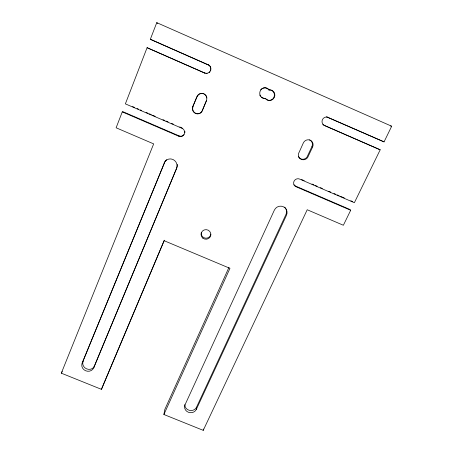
<?xml version="1.0" encoding="UTF-8"?>
<svg xmlns="http://www.w3.org/2000/svg" width="453" height="453" viewBox="0 0 453 453"><rect width="100%" height="100%" fill="white"/><g stroke="black" fill="none" stroke-linecap="round" stroke-linejoin="round"><path stroke-width="0.68" d="M228.963 267.372L164.818 409.461L163.895 414.501L203.238 430.35L203.312 429.031M196.33 409.387L286.472 215.277A6.687 6.501 -25.1 0 0 283.199 206.681A6.687 6.501 -25.1 0 0 274.371 210.107L185.028 404.812A6.138 5.623 6.8 0 0 188.312 412.23A6.138 5.623 6.8 0 0 196.33 409.387L196.511 407.236L286.002 214.388A6.636 6.45 -25.3 0 0 284.643 207.095M184.054 134.62A4.27 4.196 75.4 0 1 179.116 135.906L123.035 111.749L122.27 111.88L116.121 127.786L153.669 143.89L61.314 373.176L101.449 389.342L164.15 240.707L229.948 268.335L163.895 414.501M147.083 47.69L204.92 73.126L147.083 47.69L125.373 103.862L182.032 128.318A4.303 4.23 75.1 0 1 184.314 133.952A4.303 4.23 75.1 0 1 178.782 136.223L122.27 111.88M210.883 68.471A4.462 4.303 -87.1 0 0 208.301 64.904L150.334 39.281L156.766 22.65L391.686 126.234L384.048 141.885L327.383 117.185A4.4 4.213 -52.2 0 0 326.319 116.88M93.68 367.847L176.857 167.723L93.68 367.847A6.223 5.713 20 0 1 85.742 370.792A6.223 5.713 20 0 1 82.146 363.181L164.586 162.474A6.699 6.602 53.8 0 1 166.664 159.756M82.146 363.181L164.586 162.474M192.814 106.602L196.942 96.574A5.283 5.147 -89.5 0 1 203.697 93.765A5.283 5.147 -89.5 0 1 206.421 100.702L202.259 110.708A5.249 5.13 88 0 1 195.543 113.477A5.249 5.13 88 0 1 192.814 106.602L197.14 96.557A5.243 5.108 -89.5 0 1 206.919 97.967M101.449 389.342L103.369 384.671M202.259 110.708L206.421 100.702M103.646 384.019L164.309 240.209M309.512 139.835A5.187 5.006 -48.2 0 1 311.953 146.546L307.043 156.993A5.153 4.989 -45.8 0 1 301.16 159.026L299.988 158.454A5.153 4.989 -45.8 0 1 298.306 156.5M312.632 146.948L307.683 157.474A5.193 5.023 -45.6 0 1 301.755 159.518L300.571 158.941A5.193 5.023 -45.6 0 1 299.331 151.868L303.351 142.905A5.226 5.045 -48.1 0 1 310.175 140.187A5.226 5.045 -48.1 0 1 312.632 146.948L311.953 146.546M203.238 430.35L307.208 209.745L343.368 225.26L350.684 210.271L349.733 209.405L295.52 186.053A4.224 4.1 -36.9 0 1 293.861 184.728M322.757 124.581A4.4 4.213 -52.2 0 0 323.697 125.153L380.186 149.801L354.376 202.706L299.62 179.071A4.258 4.128 -36.7 0 0 294.02 181.262A4.258 4.128 -36.7 0 0 296.064 186.744L350.684 210.271M61.314 373.176L62.276 371.511M178.782 136.223L179.116 135.906M182.032 128.318L182.338 128.057M260.628 89.853A5.306 5.13 -68.5 0 1 268.81 89.921L270.526 89.898A5.345 5.164 -66.9 0 1 274.41 97.231A5.345 5.164 -66.9 0 1 266.387 99.354L265.458 98.369A5.345 5.17 -68.4 0 1 259.943 94.637A5.345 5.17 -68.4 0 1 262.695 88.341A5.345 5.17 -68.4 0 1 269.167 89.887M261.364 97.259A5.306 5.13 -68.5 0 0 265.13 98.335L265.458 98.369M390.492 126.008L391.686 126.234M327.383 117.185L384.048 141.885M380.186 149.801L324.337 125.436M132.576 106.574L134.513 107.412M137.1 108.527L138.392 109.088M140.334 109.926L141.625 110.481M146.149 112.435L148.086 113.273M149.377 113.828L151.319 114.666M152.61 115.226L155.198 116.342M162.95 119.688L164.892 120.526M166.183 121.081L168.12 121.919M171.353 123.318L173.295 124.15M179.756 126.942L181.693 127.78M301.63 179.552L304.218 180.673M311.981 184.026L313.923 184.858M315.22 185.419L317.162 186.257M320.396 187.655L322.338 188.493M328.804 191.285L330.747 192.123M333.98 193.522L335.922 194.36M337.219 194.915L339.161 195.753M340.452 196.313L344.337 197.989M350.803 200.781L352.745 201.619M150.334 39.281L208.301 64.904M156.766 22.65L157.559 23.511M295.52 186.053L296.064 186.744M164.145 162.989A6.75 6.653 53.4 0 1 172.882 159.445A6.75 6.653 53.4 0 1 176.511 168.273M184.892 131.472A4.27 4.196 75.4 0 1 184.886 132.587M208.187 64.677A4.496 4.337 -87.2 0 1 210.469 70.566A4.496 4.337 -87.2 0 1 204.784 72.961M210.866 69.637A4.462 4.303 -87.1 0 1 210.566 70.759M209.988 71.761A4.462 4.303 -87.1 0 1 209.19 72.576M207.123 73.443A4.462 4.303 -87.1 0 1 206.002 73.431M324.473 125.39A4.434 4.241 -52.1 0 1 322.434 119.666A4.434 4.241 -52.1 0 1 328.187 117.361M177.304 164.309A6.699 6.602 53.8 0 1 177.055 167.18M94.569 365.967A6.178 5.679 20 0 1 86.682 368.889A6.178 5.679 20 0 1 83.114 361.33M196.511 407.236A6.093 5.589 6.8 0 1 189.552 410.384A6.093 5.589 6.8 0 1 184.818 404.58M210.9 234.122A4.875 4.768 6.6 0 1 205.385 238.136A4.875 4.768 6.6 0 1 201.245 232.729M202.417 110.583A5.21 5.091 88.1 0 1 195.753 113.329A5.21 5.091 88.1 0 1 193.04 106.512M260.441 96.279A5.306 5.13 -68.5 0 1 259.801 95.085M268.81 89.921A5.3 5.125 -67 0 1 274.014 97.208A5.3 5.125 -67 0 1 265.13 98.335M202.916 238.199A4.915 4.802 6.7 0 0 210.809 235.152A4.915 4.802 6.7 0 0 204.127 229.971A4.915 4.802 6.7 0 0 202.916 238.199"/></g></svg>
